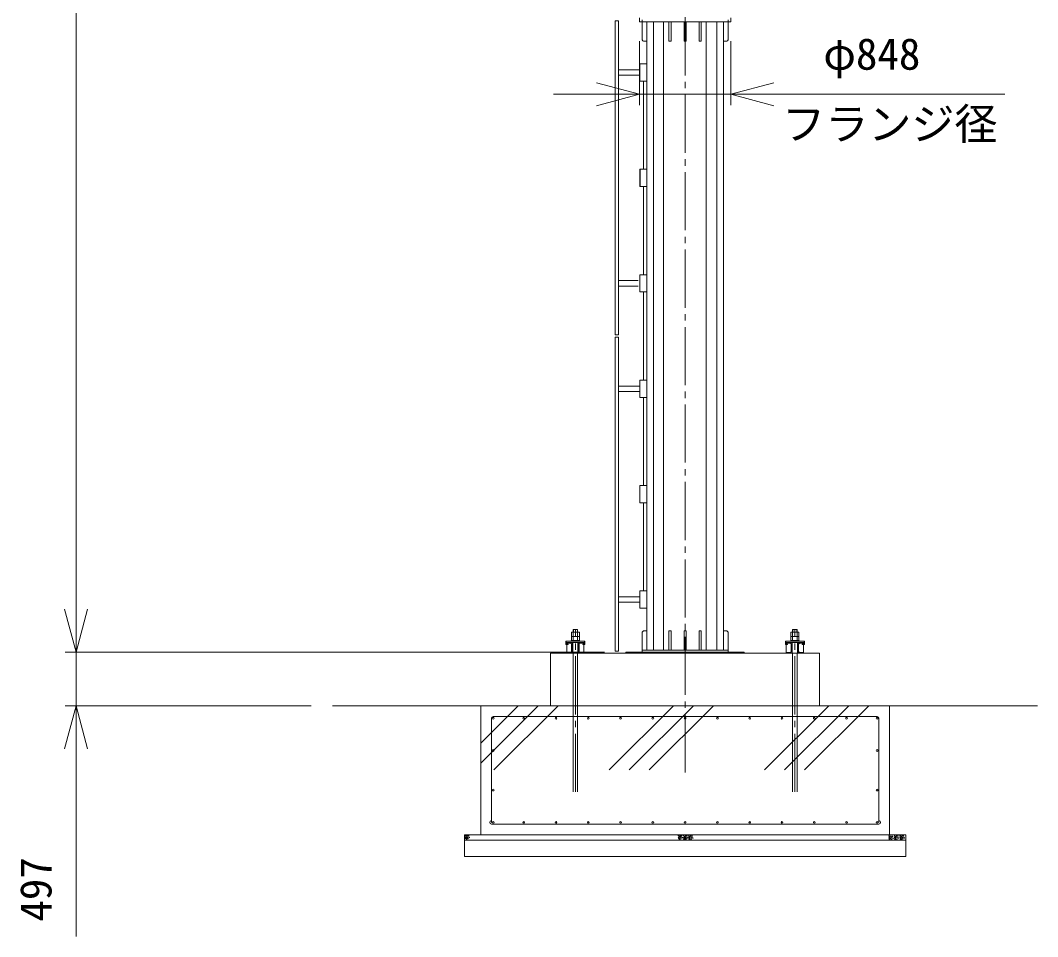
# Model space of a CAD drawing. Units: millimetres, scale not verified. Extents: x -17786 to 17808, y -24773 to 27267.
# Drawn here: x -17786 to -8333, y -10646 to -2127 of the extents above; entities that cross this region are included whole.
import ezdxf
from ezdxf.enums import TextEntityAlignment as Align

# ---------------------------------------------------------------- set-up
doc = ezdxf.new("R2010")
doc.units = ezdxf.units.MM
doc.header["$LTSCALE"] = 60
doc.linetypes.add('CHAIN2', pattern=[12, 9, -1, 1, -1])
doc.linetypes.add('DASHED2', pattern=[3, 2, -1])
for name, color, linetype, lineweight in [('0-3_05 寸法', 7, 'Continuous', 18), ('0-4_10 当社外形線', 3, 'Continuous', 18), ('0-5_12 当社中心線', 3, 'CHAIN2', 18), ('0-6_13 当社破線', 3, 'DASHED2', 18), ('0-7_20 躯体・土木、外形線', 1, 'Continuous', 18)]:
    doc.layers.add(name, color=color, linetype=linetype, lineweight=lineweight)
doc.styles.add('ＭＳ ゴシック', font='')
doc.styles.get('ＭＳ ゴシック').set_extended_font_data('MS Gothic')

msp = doc.modelspace()

# ---------------------------------------------------------------- linework, layer by layer
at = {"layer": '0-3_05 寸法'}
for p, q in [((-17268.38, 9238.18), (-17268.38, -7601.83)), ((-12032.51, -2321.82), (-12032.51, -2913.9)), ((-11184.51, -2321.82), (-11184.51, -2913.9)), ((-12432.51, -2813.9), (-12832.51, -2813.9)), ((-12032.51, -2813.9), (-12432.51, -2813.9)), ((-12032.51, -2813.9), (-11184.51, -2813.9)), ((-11184.51, -2813.9), (-10784.51, -2813.9)), ((-10784.51, -2813.9), (-8637.85, -2813.9)), ((-17268.38, -7601.83), (-17268.38, -7201.83)), ((-17268.38, -8001.83), (-17268.38, -7601.83)), ((-17268.38, -8001.83), (-17268.38, -7601.83)), ((-12358.51, -8001.83), (-17368.38, -8001.83)), ((-12358.51, -8001.83), (-17368.38, -8001.83)), ((-17268.38, -8001.83), (-17268.38, -8498.83)), ((-15084.27, -8498.83), (-17368.38, -8498.83)), ((-17268.38, -8498.83), (-17268.38, -8898.83)), ((-17268.38, -8898.83), (-17268.38, -10645.5))]:
    msp.add_line(p, q, dxfattribs=at)
for points in [[(-12432.51, -2706.72), (-12032.51, -2813.9), (-12432.51, -2921.08)], [(-10784.51, -2921.08), (-11184.51, -2813.9), (-10784.51, -2706.72)], [(-17161.2, -7601.83), (-17268.38, -8001.83), (-17375.56, -7601.83)], [(-17161.2, -7601.83), (-17268.38, -8001.83), (-17375.56, -7601.83)], [(-17375.56, -8898.83), (-17268.38, -8498.83), (-17161.2, -8898.83)]]:
    msp.add_lwpolyline(points, dxfattribs=at)
at = {"layer": '0-4_10 当社外形線'}
for p, q in [((-12258.52, -2131.83), (-12258.52, -5051.82)), ((-12258.52, -2131.83), (-12228.51, -2131.83)), ((-12258.52, -2131.83), (-12228.51, -2131.83)), ((-12228.51, -2131.83), (-12228.51, -5051.82)), ((-12228.51, -2131.83), (-12228.51, -5051.83)), ((-12032.51, -2140.83), (-12032.51, -2102.82)), ((-12032.51, -2140.83), (-11184.51, -2140.83)), ((-12008.51, -2121.82), (-12008.51, -2301.82)), ((-11964.11, -2140.82), (-11964.11, -7982.83)), ((-11903.52, -2142.02), (-11903.52, -7982.7)), ((-11808.36, -7982.7), (-11808.36, -2142.02)), ((-11758.51, -2321.83), (-11758.51, -2140.82)), ((-11738.52, -2321.83), (-11738.52, -2140.82)), ((-11618.51, -2321.83), (-11618.51, -2140.59)), ((-11598.51, -2321.83), (-11598.51, -2141.31)), ((-11478.52, -2321.83), (-11478.52, -2141.31)), ((-11458.52, -2321.83), (-11458.52, -2142.03)), ((-11414.28, -7982.7), (-11414.28, -2142.02)), ((-11313.52, -2143.85), (-11313.52, -7982.7)), ((-11252.91, -2140.83), (-11252.91, -7982.83)), ((-11208.5, -2121.82), (-11208.5, -2301.82)), ((-11184.51, -2140.83), (-11184.51, -2102.82)), ((-11964.19, -2321.83), (-11988.51, -2321.83)), ((-11738.52, -2321.83), (-11758.51, -2321.83)), ((-11598.51, -2321.83), (-11618.51, -2321.83)), ((-11458.52, -2321.83), (-11478.52, -2321.83)), ((-11228.52, -2321.83), (-11254.17, -2321.83)), ((-12028.52, -2531.82), (-12028.52, -2691.82)), ((-12028.52, -2531.82), (-11965.76, -2531.82)), ((-12028.52, -2531.82), (-12028.52, -2691.82)), ((-12028.52, -2531.82), (-11965.76, -2531.82)), ((-12028.52, -2531.82), (-12028.52, -2691.82)), ((-12028.52, -2531.82), (-11965.76, -2531.82)), ((-12028.52, -2531.82), (-12028.52, -2691.82)), ((-12028.52, -2531.82), (-11965.76, -2531.82)), ((-12028.52, -2531.82), (-12028.52, -2691.82)), ((-12028.52, -2531.82), (-11965.76, -2531.82)), ((-12028.52, -2531.82), (-12028.52, -2691.82)), ((-12028.52, -2531.82), (-11965.76, -2531.82)), ((-12223.76, -2586.83), (-12036.78, -2586.83)), ((-12223.76, -2586.83), (-12036.78, -2586.83)), ((-12223.76, -2636.83), (-12036.78, -2636.83)), ((-12223.76, -2636.83), (-12036.78, -2636.83)), ((-12130.33, -2636.82), (-12036.78, -2636.82)), ((-12123.54, -2586.82), (-12036.78, -2586.82)), ((-12028.52, -2691.82), (-11965.76, -2691.82)), ((-12028.52, -2691.82), (-11965.76, -2691.82)), ((-12028.52, -2691.82), (-11965.76, -2691.82)), ((-12028.52, -2691.82), (-11965.76, -2691.82)), ((-12028.52, -2691.82), (-11965.76, -2691.82)), ((-12028.52, -2691.82), (-11965.76, -2691.82)), ((-11994.12, -2693.44), (-11994.12, -3508.37)), ((-11994.12, -2693.44), (-11994.12, -3508.37)), ((-12028.52, -3511.82), (-12028.52, -3671.83)), ((-12028.52, -3511.82), (-11965.76, -3511.82)), ((-12026.87, -3511.82), (-12026.87, -3671.83)), ((-12026.87, -3511.82), (-11964.11, -3511.82)), ((-12028.52, -3671.83), (-11965.76, -3671.83)), ((-12026.87, -3671.83), (-11964.11, -3671.83)), ((-11994.12, -3672.02), (-11994.12, -4490.23)), ((-11994.12, -3672.02), (-11994.12, -4490.24)), ((-12028.52, -4491.82), (-12028.52, -4651.82)), ((-12028.52, -4491.82), (-11965.76, -4491.82)), ((-12028.52, -4491.82), (-12028.52, -4651.83)), ((-12028.52, -4491.82), (-11965.76, -4491.82)), ((-12223.76, -4546.82), (-12046.13, -4546.82)), ((-12223.76, -4546.83), (-12046.13, -4546.83)), ((-12223.76, -4596.82), (-12046.13, -4596.82)), ((-12223.76, -4596.83), (-12046.13, -4596.83)), ((-12028.52, -4651.82), (-11965.76, -4651.82)), ((-12028.52, -4651.83), (-11965.76, -4651.83)), ((-11994.12, -4648.76), (-11994.12, -5471.16)), ((-11994.12, -4648.77), (-11994.12, -5471.16)), ((-12258.52, -5051.82), (-12228.51, -5051.82)), ((-12258.52, -5071.82), (-12258.52, -7991.83)), ((-12028.52, -5471.83), (-12028.52, -5631.83)), ((-12028.52, -5471.83), (-11965.76, -5471.83)), ((-12028.52, -5471.83), (-12028.52, -5631.83)), ((-12028.52, -5471.83), (-11965.76, -5471.83)), ((-12223.76, -5526.83), (-12036.78, -5526.83)), ((-12223.76, -5576.82), (-12036.78, -5576.82)), ((-12028.52, -5631.83), (-11965.76, -5631.83)), ((-12028.52, -5631.83), (-11965.76, -5631.83)), ((-11994.12, -5633.45), (-11994.12, -6448.37)), ((-12028.52, -6451.83), (-12028.52, -6611.82)), ((-12028.52, -6451.83), (-11965.76, -6451.83)), ((-12028.52, -6451.83), (-12028.52, -6611.82)), ((-12028.52, -6451.83), (-11965.76, -6451.83)), ((-12028.52, -6611.82), (-11965.76, -6611.82)), ((-12028.52, -6611.82), (-11965.76, -6611.82)), ((-11994.12, -6612.02), (-11994.12, -7430.24)), ((-12028.52, -7431.83), (-12028.52, -7591.83)), ((-12028.52, -7431.83), (-11965.76, -7431.83)), ((-12028.52, -7431.83), (-12028.52, -7591.83)), ((-12028.52, -7431.83), (-11965.76, -7431.83)), ((-12223.76, -7486.83), (-12030.75, -7486.83)), ((-12223.76, -7536.83), (-12034.08, -7536.83)), ((-12028.52, -7591.83), (-11965.76, -7591.83)), ((-12028.52, -7591.83), (-11965.76, -7591.83)), ((-12649.48, -7891.83), (-12649.48, -7815.83)), ((-12646.98, -7815.83), (-12646.98, -7790.83)), ((-12609.98, -7815.83), (-12609.98, -7790.83)), ((-12008.52, -7823.87), (-12008.52, -8001.83)), ((-11964.19, -7801.83), (-11988.51, -7801.83)), ((-11738.52, -7801.83), (-11758.51, -7801.83)), ((-11758.51, -7801.83), (-11758.51, -7982.34)), ((-11738.52, -7801.83), (-11738.52, -7982.84)), ((-11598.51, -7801.83), (-11618.51, -7801.83)), ((-11618.51, -7801.83), (-11618.51, -7983.06)), ((-11598.51, -7801.83), (-11598.51, -7982.34)), ((-11458.52, -7801.83), (-11478.52, -7801.83)), ((-11478.52, -7801.83), (-11478.52, -7982.34)), ((-11458.52, -7801.83), (-11458.52, -7981.63)), ((-11228.52, -7801.83), (-11254.17, -7801.83)), ((-11208.51, -7823.87), (-11208.51, -8001.83)), ((-10607.05, -7815.83), (-10607.05, -7790.83)), ((-10570.05, -7815.83), (-10570.05, -7790.83)), ((-10567.55, -7891.83), (-10567.55, -7815.83)), ((-12716.48, -7928.83), (-12716.48, -7898.83)), ((-12716.48, -7898.83), (-12713.48, -7898.83)), ((-12716.48, -7928.83), (-12708.48, -7928.83)), ((-12713.48, -7898.83), (-12543.48, -7898.83)), ((-12713.48, -7921.83), (-12713.48, -7898.83)), ((-12708.48, -7910.83), (-12713.48, -7910.83)), ((-12709.48, -7925.83), (-12708.48, -7925.83)), ((-12708.48, -7910.83), (-12658.48, -7910.83)), ((-12708.48, -7912.7), (-12708.48, -7910.83)), ((-12708.48, -8008.96), (-12708.48, -7912.7)), ((-12658.48, -7910.83), (-12598.48, -7910.83)), ((-12548.48, -7910.83), (-12598.48, -7910.83)), ((-12548.48, -7912.7), (-12548.48, -7910.83)), ((-12548.48, -7910.83), (-12543.48, -7910.83)), ((-12548.48, -8008.96), (-12548.48, -7912.7)), ((-12547.48, -7925.83), (-12548.48, -7925.83)), ((-12540.48, -7928.83), (-12548.48, -7928.83)), ((-12543.48, -7921.83), (-12543.48, -7898.83)), ((-12540.48, -7898.83), (-12543.48, -7898.83)), ((-12540.48, -7928.83), (-12540.48, -7898.83)), ((-10676.55, -7928.83), (-10676.55, -7898.83)), ((-10676.55, -7898.83), (-10673.55, -7898.83)), ((-10676.55, -7928.83), (-10668.55, -7928.83)), ((-10503.55, -7898.83), (-10673.55, -7898.83)), ((-10673.55, -7921.83), (-10673.55, -7898.83)), ((-10668.55, -7910.83), (-10673.55, -7910.83)), ((-10669.55, -7925.83), (-10668.55, -7925.83)), ((-10668.55, -7910.83), (-10618.55, -7910.83)), ((-10668.55, -7912.7), (-10668.55, -7910.83)), ((-10668.55, -8008.96), (-10668.55, -7912.7)), ((-10558.55, -7910.83), (-10618.55, -7910.83)), ((-10508.55, -7910.83), (-10558.55, -7910.83)), ((-10508.55, -7912.7), (-10508.55, -7910.83)), ((-10508.55, -7910.83), (-10503.55, -7910.83)), ((-10508.55, -8008.96), (-10508.55, -7912.7)), ((-10507.55, -7925.83), (-10508.55, -7925.83)), ((-10500.55, -7928.83), (-10508.55, -7928.83)), ((-10503.55, -7921.83), (-10503.55, -7898.83)), ((-10500.55, -7898.83), (-10503.55, -7898.83)), ((-10500.55, -7928.83), (-10500.55, -7898.83)), ((-12858.51, -8010.83), (-10358.51, -8010.83)), ((-12858.51, -8498.83), (-12858.51, -8010.83)), ((-12708.48, -8010.83), (-12708.48, -8008.96)), ((-12658.48, -8005.83), (-12652.49, -8005.83)), ((-12649.48, -9298.83), (-12649.48, -8010.83)), ((-12607.48, -8010.83), (-12607.48, -9298.83)), ((-12598.48, -8005.83), (-12604.46, -8005.83)), ((-12548.48, -8010.83), (-12548.48, -8008.96)), ((-12258.52, -7991.83), (-12228.51, -7991.83)), ((-12158.51, -8010.83), (-11058.51, -8010.83)), ((-12008.52, -7982.83), (-11208.51, -7982.83)), ((-10668.55, -8010.83), (-10668.55, -8008.96)), ((-10618.55, -8005.83), (-10612.56, -8005.83)), ((-10609.55, -8010.83), (-10609.55, -9298.83)), ((-10567.55, -9298.83), (-10567.55, -8010.83)), ((-10558.55, -8005.83), (-10564.54, -8005.83)), ((-10508.55, -8010.83), (-10508.55, -8008.96)), ((-10358.51, -8498.83), (-10358.51, -8010.83)), ((-12858.51, -8498.83), (-10358.51, -8498.83))]:
    msp.add_line(p, q, dxfattribs=at)
for points in [[(-12258.52, -2131.83), (-12258.52, -5051.83), (-12228.51, -5051.83)], [(-12258.52, -5071.82), (-12228.51, -5071.82), (-12228.51, -7991.83)], [(-12665.98, -7853.83), (-12665.98, -7815.83), (-12590.98, -7815.83), (-12590.98, -7853.83)], [(-12649.48, -7815.83), (-12649.48, -7790.83), (-12607.48, -7790.83), (-12607.48, -7891.83)], [(-10551.05, -7853.83), (-10551.05, -7815.83), (-10626.05, -7815.83), (-10626.05, -7853.83)], [(-10567.55, -7815.83), (-10567.55, -7790.83), (-10609.55, -7790.83), (-10609.55, -7891.83)], [(-12667.48, -7898.83), (-12667.48, -7891.83), (-12589.48, -7891.83), (-12589.48, -7898.83)], [(-12665.98, -7891.83), (-12665.98, -7853.83), (-12590.98, -7853.83), (-12590.98, -7891.83)], [(-10549.55, -7898.83), (-10549.55, -7891.83), (-10627.55, -7891.83), (-10627.55, -7898.83)], [(-10551.05, -7891.83), (-10551.05, -7853.83), (-10626.05, -7853.83), (-10626.05, -7891.83)], [(-12158.51, -8010.83), (-12158.51, -8001.83), (-11058.51, -8001.83), (-11058.51, -8010.83)]]:
    msp.add_lwpolyline(points, dxfattribs=at)
for centre, radius, start, end in [((-11988.51, -2301.82), 20, 180, 270), ((-11988.51, -2301.82), 20, 180, 270), ((-11228.52, -2301.82), 20, 270, 0), ((-11228.52, -2301.82), 20, 270, 0), ((-11988.51, -7821.83), 20, 90, 180), ((-11988.51, -7821.83), 20, 90, 180), ((-11228.52, -7821.83), 20, 0, 90), ((-11228.52, -7821.83), 20, 0, 90), ((-12715.48, -7900.83), 2, 0, 90), ((-12709.48, -7921.83), 4, 180, 270), ((-12547.48, -7921.83), 4, 270, 0), ((-12541.48, -7900.83), 2, 90, 180), ((-10675.55, -7900.83), 2, 359.99996, 89.99996), ((-10669.55, -7921.83), 4, 179.99996, 269.99996), ((-10507.55, -7921.83), 4, 269.99996, 359.99996), ((-10501.55, -7900.83), 2, 89.99996, 179.99996)]:
    msp.add_arc(centre, radius, start, end, dxfattribs=at)
at = {"layer": '0-5_12 当社中心線'}
for p, q in [((-11608.51, -9118.23), (-11608.51, 12246.01)), ((-12628.48, -9298.83), (-12628.48, -7790.83)), ((-10588.55, -9298.83), (-10588.55, -7790.83))]:
    msp.add_line(p, q, dxfattribs=at)
at = {"layer": '0-6_13 当社破線'}
for p, q in [((-12708.48, -7925.83), (-12696.48, -7925.83)), ((-12708.48, -7928.83), (-12696.48, -7928.83)), ((-12704.82, -7916.68), (-12670.78, -7919.66)), ((-12696.48, -7928.83), (-12696.48, -7925.83)), ((-12663.48, -7994.03), (-12663.48, -7927.63)), ((-12658.48, -8010.83), (-12658.48, -7910.83)), ((-12658.48, -7915.83), (-12652.49, -7915.83)), ((-12652.49, -8005.83), (-12652.49, -7915.83)), ((-12604.46, -8005.83), (-12604.46, -7915.83)), ((-12598.48, -7915.83), (-12604.46, -7915.83)), ((-12598.48, -8010.83), (-12598.48, -7910.83)), ((-12593.48, -7994.03), (-12593.48, -7927.63)), ((-12552.13, -7916.68), (-12586.17, -7919.66)), ((-12548.48, -7925.83), (-12560.48, -7925.83)), ((-12560.48, -7928.83), (-12560.48, -7925.83)), ((-12548.48, -7928.83), (-12560.48, -7928.83)), ((-10668.55, -7925.83), (-10656.55, -7925.83)), ((-10668.55, -7928.83), (-10656.55, -7928.83)), ((-10664.9, -7916.68), (-10630.85, -7919.66)), ((-10656.55, -7928.83), (-10656.55, -7925.83)), ((-10623.55, -7994.03), (-10623.55, -7927.63)), ((-10618.55, -8010.83), (-10618.55, -7910.83)), ((-10618.55, -7915.83), (-10612.56, -7915.83)), ((-10612.56, -8005.83), (-10612.56, -7915.83)), ((-10564.54, -8005.83), (-10564.54, -7915.83)), ((-10558.55, -7915.83), (-10564.54, -7915.83)), ((-10558.55, -8010.83), (-10558.55, -7910.83)), ((-10553.55, -7994.03), (-10553.55, -7927.63)), ((-10512.2, -7916.68), (-10546.25, -7919.66)), ((-10508.55, -7925.83), (-10520.55, -7925.83)), ((-10520.55, -7928.83), (-10520.55, -7925.83)), ((-10508.55, -7928.83), (-10520.55, -7928.83)), ((-12704.82, -8004.98), (-12670.78, -8002)), ((-12552.13, -8004.98), (-12586.17, -8002)), ((-10664.9, -8004.98), (-10630.85, -8002)), ((-10512.2, -8004.98), (-10546.25, -8002))]:
    msp.add_line(p, q, dxfattribs=at)
for centre, radius, start, end in [((-12704.48, -7912.7), 4, 180, 265), ((-12671.48, -7927.63), 8, 0, 85), ((-12585.48, -7927.63), 8, 95, 180), ((-12552.48, -7912.7), 4, 275, 0), ((-10664.55, -7912.7), 4, 179.99996, 264.99996), ((-10631.55, -7927.63), 8, 359.99996, 84.99996), ((-10545.55, -7927.63), 8, 94.99996, 179.99996), ((-10512.55, -7912.7), 4, 274.99996, 359.99996), ((-12704.48, -8008.96), 4, 95, 180), ((-12671.48, -7994.03), 8, 275, 0), ((-12585.48, -7994.03), 8, 180, 265), ((-12552.48, -8008.96), 4, 0, 85), ((-10664.55, -8008.96), 4, 94.99996, 179.99996), ((-10631.55, -7994.03), 8, 274.99996, 359.99996), ((-10545.55, -7994.03), 8, 179.99996, 264.99996), ((-10512.55, -8008.96), 4, 359.99996, 84.99996)]:
    msp.add_arc(centre, radius, start, end, dxfattribs=at)
at = {"layer": '0-7_20 躯体・土木、外形線'}
for p, q in [((-12858.51, -8498.83), (-14884.27, -8498.83)), ((-13508.51, -9032.17), (-12975.17, -8498.83)), ((-13161.14, -8498.83), (-13508.51, -8846.2)), ((-13508.51, -9698.83), (-13508.51, -8498.83)), ((-12789.2, -8498.83), (-13385.4, -9095.03)), ((-12313.62, -9095.03), (-11717.41, -8498.83)), ((-11531.45, -8498.83), (-12127.65, -9095.03)), ((-11941.68, -9095.03), (-11345.48, -8498.83)), ((-10273.69, -8498.83), (-10869.9, -9095.03)), ((-10683.93, -9095.03), (-10087.72, -8498.83)), ((-9901.75, -8498.83), (-10497.96, -9095.03)), ((-8332.76, -8498.83), (-10358.51, -8498.83)), ((-9708.51, -9698.83), (-9708.51, -8498.83)), ((-9824.51, -8598.83), (-13392.51, -8598.83)), ((-13408.51, -9582.83), (-13408.51, -8614.83)), ((-9808.51, -9582.83), (-9808.51, -8614.83)), ((-9808.51, -9598.83), (-13408.51, -9598.83)), ((-9558.51, -9698.83), (-13658.51, -9698.83)), ((-13658.51, -9698.83), (-13658.51, -9898.83)), ((-9558.51, -9698.83), (-9558.51, -9898.83)), ((-9558.51, -9748.83), (-13658.51, -9748.83)), ((-9558.51, -9898.83), (-13658.51, -9898.83))]:
    msp.add_line(p, q, dxfattribs=at)
for centre, radius in [((-13392.51, -8614.83), 8), ((-13108.51, -8614.83), 8), ((-12808.51, -8614.83), 8), ((-12508.51, -8614.83), 8), ((-12208.51, -8614.83), 8), ((-11908.51, -8614.83), 8), ((-11608.51, -8614.83), 8), ((-11308.51, -8614.83), 8), ((-11008.51, -8614.83), 8), ((-10708.51, -8614.83), 8), ((-10408.51, -8614.83), 8), ((-10108.51, -8614.83), 8), ((-9824.51, -8614.83), 8), ((-13392.51, -8914.83), 8), ((-9824.51, -8914.83), 8), ((-13392.51, -9282.83), 8), ((-9824.51, -9282.83), 8), ((-13392.51, -9582.83), 8), ((-13108.51, -9582.83), 8), ((-12808.51, -9582.83), 8), ((-12508.51, -9582.83), 8), ((-12208.51, -9582.83), 8), ((-11908.51, -9582.83), 8), ((-11608.51, -9582.83), 8), ((-11308.51, -9582.83), 8), ((-11008.51, -9582.83), 8), ((-10708.51, -9582.83), 8), ((-10408.51, -9582.83), 8), ((-10108.51, -9582.83), 8), ((-9824.51, -9582.83), 8), ((-13650.95, -9703.88), 2.5), ((-13650.5, -9719.38), 2.5), ((-13649.17, -9732.67), 2.5), ((-13641.19, -9711.41), 2.5), ((-13640.3, -9725.14), 2.5), ((-13639.42, -9738.88), 2.5), ((-13633.21, -9704.32), 2.5), ((-13628.78, -9718.05), 2.5), ((-13627.89, -9732.23), 2.5), ((-13620.79, -9705.21), 2.5), ((-13614.59, -9723.37), 2.5), ((-11670.19, -9706.17), 2.5), ((-11669.74, -9721.67), 2.5), ((-11668.41, -9734.96), 2.5), ((-11660.43, -9713.7), 2.5), ((-11659.54, -9727.43), 2.5), ((-11652.45, -9706.61), 2.5), ((-11648.02, -9720.34), 2.5), ((-11647.13, -9734.52), 2.5), ((-11640.03, -9707.5), 2.5), ((-11633.83, -9725.66), 2.5), ((-11621.92, -9707.06), 2.5), ((-11621.47, -9722.57), 2.5), ((-11620.14, -9735.86), 2.5), ((-11612.16, -9714.59), 2.5), ((-11611.28, -9728.33), 2.5), ((-11604.18, -9707.5), 2.5), ((-11599.75, -9721.24), 2.5), ((-11598.86, -9735.41), 2.5), ((-11591.77, -9708.39), 2.5), ((-11585.56, -9726.55), 2.5), ((-11573.65, -9707.95), 2.5), ((-11573.21, -9723.46), 2.5), ((-11571.88, -9736.75), 2.5), ((-11563.9, -9715.49), 2.5), ((-11563.01, -9729.22), 2.5), ((-11555.91, -9708.4), 2.5), ((-11551.48, -9722.13), 2.5), ((-11550.59, -9736.31), 2.5), ((-11543.5, -9709.28), 2.5), ((-11537.29, -9727.45), 2.5), ((-9712.08, -9711.22), 2.5), ((-9711.63, -9726.73), 2.5), ((-9702.32, -9718.76), 2.5), ((-9701.44, -9732.49), 2.5), ((-9694.34, -9711.67), 2.5), ((-9689.91, -9725.4), 2.5), ((-9681.93, -9712.55), 2.5), ((-9675.72, -9730.72), 2.5), ((-9662.39, -9708.68), 2.5), ((-9661.94, -9724.18), 2.5), ((-9660.61, -9737.47), 2.5), ((-9652.63, -9716.21), 2.5), ((-9651.74, -9729.94), 2.5), ((-9644.65, -9709.12), 2.5), ((-9640.22, -9722.85), 2.5), ((-9639.33, -9737.03), 2.5), ((-9632.23, -9710.01), 2.5), ((-9626.03, -9728.17), 2.5), ((-9610.15, -9707.41), 2.5), ((-9609.7, -9722.91), 2.5), ((-9608.37, -9736.2), 2.5), ((-9600.39, -9714.94), 2.5), ((-9599.5, -9728.67), 2.5), ((-9592.41, -9707.85), 2.5), ((-9587.98, -9721.58), 2.5), ((-9587.09, -9735.76), 2.5), ((-9579.99, -9708.74), 2.5), ((-9573.79, -9726.9), 2.5), ((-11658.66, -9741.17), 2.5), ((-11610.39, -9742.06), 2.5), ((-11562.12, -9742.95), 2.5), ((-9710.3, -9740.02), 2.5), ((-9700.55, -9746.22), 2.5), ((-9689.02, -9739.58), 2.5), ((-9650.86, -9743.68), 2.5), ((-9598.62, -9742.4), 2.5)]:
    msp.add_circle(centre, radius, dxfattribs=at)
for centre, start, end in [((-13392.51, -8614.83), 90, 180), ((-9824.51, -8614.83), 0, 90), ((-13408.51, -9582.83), 90, 270), ((-9808.51, -9582.83), 270, 90)]:
    msp.add_arc(centre, 16, start, end, dxfattribs=at)

# ---------------------------------------------------------------- texts
at = {"layer": '0-3_05 寸法', "style": 'ＭＳ ゴシック'}
for s, p in [('φ848', (-10324.51, -2673.9)), ('フランジ径', (-10706.28, -3324.87))]:
    msp.add_text(s, height=293.3, dxfattribs=at).set_placement(p, align=Align.BOTTOM_LEFT)
msp.add_text('497', height=293.3, rotation=90, dxfattribs=at).set_placement((-17408.38, -10505.5), align=Align.BOTTOM_LEFT)

doc.saveas('drawing.dxf')
